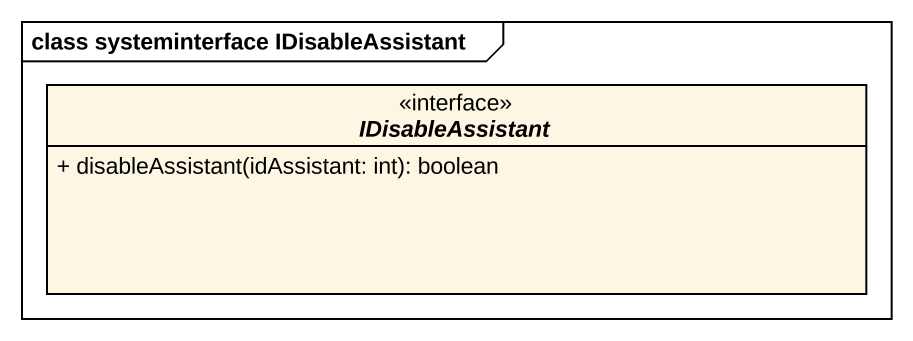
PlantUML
@startuml
mainframe class systeminterface IDisableAssistant
hide circle
hide empty members
skinparam classAttributeIconSize 0
interface IDisableAssistant {
  + disableAssistant(idAssistant: int): boolean
}
@enduml
